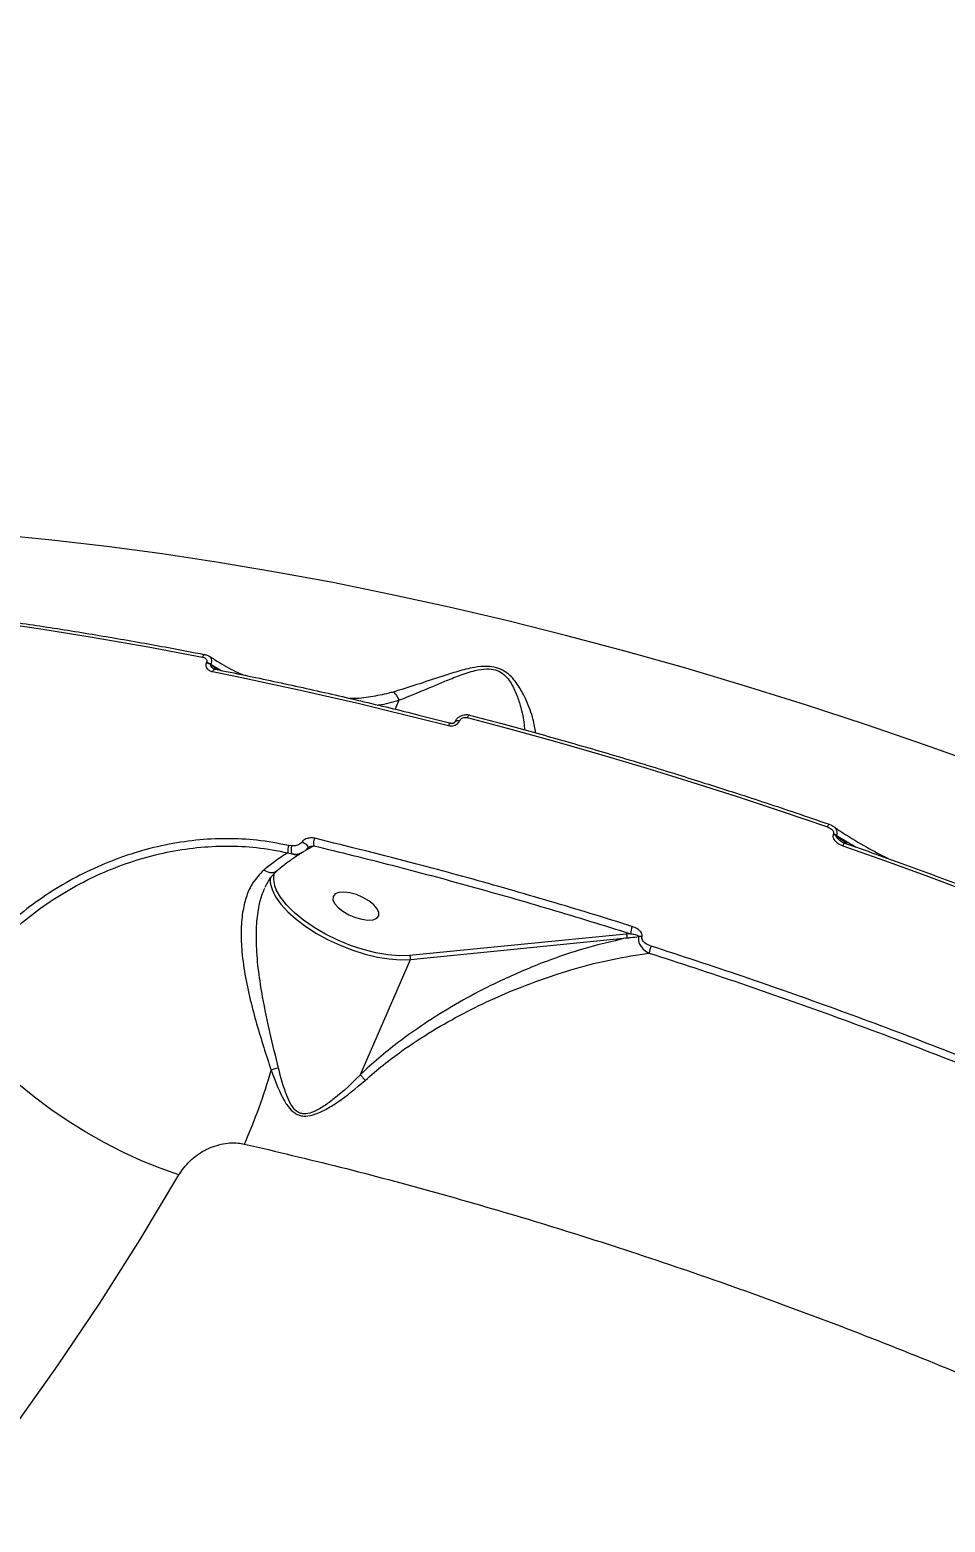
# Model space of a CAD drawing. Header units: millimetres. Extents: x -5517 to 6387, y -5295 to 6147.
# Drawn here: x 3043.3 to 3209.4, y 1982.9 to 2253.7 of the extents above; entities that cross this region are included whole.
import ezdxf

# ---------------------------------------------------------------- set-up
doc = ezdxf.new("R2010")
doc.units = ezdxf.units.MM
for name, color, linetype in [('DIKOM_ОБЪЕКТ', 7, 'Continuous'), ('DIKOM_РАЗМЕР_ЗОНА', 7, 'Continuous'), ('DIKOM_РАЗМЕР_ОБЪЕКТА', 7, 'Continuous')]:
    doc.layers.add(name, color=color, linetype=linetype)
doc.styles.add('style1', font='arial.ttf', dxfattribs={"width": 0.8})
doc.dimstyles.new('1-50', dxfattribs={"dimtxt": 300, "dimasz": 200, "dimexe": 100, "dimexo": 0, "dimgap": 100, "dimtad": 1, "dimtxsty": 'style1', "dimcen": 200, "dimclrd": 7, "dimclre": 7, "dimclrt": 7, "dimadec": 1, "dimazin": 2, "dimtfac": 1, "dimtmove": 0, "dimatfit": 2, "dimfxl": 0, "dimlwd": 25, "dimlwe": 18, "dimarcsym": 0})

# ---------------------------------------------------------------- blocks, each defined once
blk = doc.blocks.new('*D0')
at = {"layer": 'Defpoints', "color": 0, "transparency": 16777216}
for p in [(3079.07, 4135.26), (-4405.35, -2652.69), (-1397.56, -2652.69)]:
    blk.add_point(p, dxfattribs=at)
at = {"layer": 'DIKOM_РАЗМЕР_ОБЪЕКТА', "color": 7, "lineweight": 18, "transparency": 16777216}
for p, q in [((3079.07, 4135.26), (-4505.35, 4135.26)), ((-1397.56, -2652.69), (-4505.35, -2652.69))]:
    blk.add_line(p, q, dxfattribs=at)
at = {"layer": 'DIKOM_РАЗМЕР_ОБЪЕКТА', "color": 7, "lineweight": 25, "transparency": 16777216}
blk.add_line((-4405.35, 3935.26), (-4405.35, -2452.69), dxfattribs=at)
at = {"layer": 'DIKOM_РАЗМЕР_ОБЪЕКТА', "color": 7, "transparency": 16777216}
for points in [[(-4438.68, 3935.26), (-4372.02, 3935.26), (-4405.35, 4135.26)], [(-4438.68, -2452.69), (-4372.02, -2452.69), (-4405.35, -2652.69)]]:
    blk.add_solid(points, dxfattribs=at)
at = {"layer": 'DIKOM_РАЗМЕР_ОБЪЕКТА', "color": 7, "transparency": 16777216, "insert": (-4658.52, 741.29), "char_height": 300, "attachment_point": 5, "rotation": 90, "style": 'style1'}
blk.add_mtext('6800', dxfattribs=at)
blk = doc.blocks.new('*D2')
at = {"layer": 'Defpoints', "color": 0, "transparency": 16777216}
for p in [(4491.49, 3838.97), (-2445.56, 374.31), (4491.49, -4687.8)]:
    blk.add_point(p, dxfattribs=at)
at = {"layer": 'DIKOM_РАЗМЕР_ОБЪЕКТА', "color": 7, "lineweight": 18, "transparency": 16777216}
for p, q in [((4491.49, 3838.97), (4491.49, -4787.8)), ((-2445.56, 374.31), (-2445.56, -4787.8))]:
    blk.add_line(p, q, dxfattribs=at)
at = {"layer": 'DIKOM_РАЗМЕР_ОБЪЕКТА', "color": 7, "lineweight": 25, "transparency": 16777216}
blk.add_line((-2245.56, -4687.8), (4291.49, -4687.8), dxfattribs=at)
at = {"layer": 'DIKOM_РАЗМЕР_ОБЪЕКТА', "color": 7, "transparency": 16777216}
for points in [[(-2245.56, -4654.47), (-2245.56, -4721.14), (-2445.56, -4687.8)], [(4291.49, -4654.47), (4291.49, -4721.14), (4491.49, -4687.8)]]:
    blk.add_solid(points, dxfattribs=at)
at = {"layer": 'DIKOM_РАЗМЕР_ОБЪЕКТА', "color": 7, "transparency": 16777216, "insert": (1022.97, -4434.63), "char_height": 300, "attachment_point": 5, "style": 'style1'}
blk.add_mtext('6900', dxfattribs=at)
blk = doc.blocks.new('*D3')
at = {"layer": 'Defpoints', "color": 0, "transparency": 16777216}
for p in [(6386.85, 4728.17), (-4131.44, -152.69), (6386.85, -5195.35)]:
    blk.add_point(p, dxfattribs=at)
at = {"layer": 'DIKOM_РАЗМЕР_ЗОНА', "color": 7, "lineweight": 18, "transparency": 16777216}
for p, q in [((6386.85, 4728.17), (6386.85, -5295.35)), ((-4131.44, -152.69), (-4131.44, -5295.35))]:
    blk.add_line(p, q, dxfattribs=at)
at = {"layer": 'DIKOM_РАЗМЕР_ЗОНА', "color": 7, "lineweight": 25, "transparency": 16777216}
blk.add_line((-3931.44, -5195.35), (6186.85, -5195.35), dxfattribs=at)
at = {"layer": 'DIKOM_РАЗМЕР_ЗОНА', "color": 7, "transparency": 16777216}
for points in [[(-3931.44, -5162.02), (-3931.44, -5228.69), (-4131.44, -5195.35)], [(6186.85, -5162.02), (6186.85, -5228.69), (6386.85, -5195.35)]]:
    blk.add_solid(points, dxfattribs=at)
at = {"layer": 'DIKOM_РАЗМЕР_ЗОНА', "color": 7, "transparency": 16777216, "insert": (1127.71, -4942.18), "char_height": 300, "attachment_point": 5, "style": 'style1'}
blk.add_mtext('10500', dxfattribs=at)

msp = doc.modelspace()

# ---------------------------------------------------------------- linework, layer by layer
at = {"layer": 'DIKOM_ОБЪЕКТ', "color": 7, "linetype": 'Continuous', "lineweight": 15}
for p, q in [((3075.367, 2138.897), (3075.331, 2138.811)), ((3076.163, 2138.447), (3076.2, 2138.532)), ((3077.306, 2137.607), (3076.163, 2138.447)), ((3076.2, 2138.532), (3078.057, 2137.455)), ((3110.289, 2132.061), (3109.578, 2130.417)), ((3120.515, 2128.185), (3120.526, 2128.213)), ((3121.288, 2128.299), (3121.3, 2128.326)), ((3189.108, 2107.802), (3189.064, 2107.702)), ((3189.632, 2107.407), (3189.676, 2107.507)), ((3191.515, 2106.011), (3189.632, 2107.407)), ((3189.676, 2107.507), (3193.255, 2105.395)), ((3090.126, 2104.382), (3090.819, 2104.196)), ((3090.796, 2105.617), (3090.31, 2105.686)), ((3092.813, 2104.494), (3092.542, 2104.324)), ((3093.354, 2104.863), (3093.701, 2105.051)), ((3093.701, 2105.051), (3094.813, 2105.652)), ((3151.509, 2089.622), (3112.225, 2085.741)), ((3112.353, 2085.048), (3151.637, 2088.929)), ((3152.293, 2089.699), (3151.509, 2089.622)), ((3103.298, 2064.141), (3112.353, 2085.048))]:
    msp.add_line(p, q, dxfattribs=at)
at = {"layer": 'DIKOM_ОБЪЕКТ', "color": 7, "linetype": 'Continuous', "lineweight": 15, "flags": 128}
for points in [[(3216.671, 2120.028), (3205.798, 2123.925), (3194.917, 2127.658), (3184.037, 2131.225), (3173.17, 2134.622), (3162.324, 2137.845), (3151.511, 2140.891), (3140.739, 2143.758), (3130.02, 2146.444), (3119.363, 2148.945), (3108.778, 2151.259), (3098.275, 2153.384), (3087.864, 2155.318), (3077.554, 2157.06), (3067.355, 2158.607), (3057.277, 2159.959), (3047.328, 2161.113), (3037.519, 2162.07)], [(2998.414, 2150.292), (3007.568, 2149.553), (3016.842, 2148.653), (3026.229, 2147.591), (3035.724, 2146.369), (3045.32, 2144.987), (3055.01, 2143.447), (3064.787, 2141.749), (3074.646, 2139.894)], [(3075.093, 2140.339), (3075.038, 2140.341), (3074.957, 2140.313), (3074.875, 2140.252), (3074.794, 2140.159), (3074.717, 2140.039), (3074.646, 2139.894)], [(3076.913, 2137.687), (3076.875, 2137.69), (3076.793, 2137.669), (3076.708, 2137.61), (3076.623, 2137.517), (3076.542, 2137.393), (3076.467, 2137.242)], [(3076.467, 2137.242), (3081.757, 2136.169), (3087.065, 2135.052), (3092.392, 2133.891), (3097.736, 2132.688), (3103.097, 2131.441), (3108.472, 2130.152), (3113.862, 2128.82), (3119.266, 2127.446)], [(3120.514, 2128.183), (3120.518, 2128.192), (3120.59, 2128.275), (3120.711, 2128.329), (3120.875, 2128.352), (3121.071, 2128.342), (3121.288, 2128.299)], [(3120.527, 2128.213), (3120.529, 2128.219), (3120.601, 2128.302), (3120.723, 2128.356), (3120.886, 2128.379), (3121.082, 2128.369), (3121.3, 2128.326)], [(3123.081, 2129.365), (3123.032, 2129.365), (3122.968, 2129.334), (3122.898, 2129.27), (3122.827, 2129.175), (3122.755, 2129.053), (3122.686, 2128.908)], [(3122.686, 2128.908), (3130.798, 2126.746), (3138.931, 2124.491), (3147.084, 2122.145), (3155.252, 2119.708), (3163.432, 2117.181), (3171.62, 2114.566), (3179.812, 2111.864), (3188.006, 2109.075)], [(3119.663, 2127.902), (3119.628, 2127.905), (3119.562, 2127.88), (3119.489, 2127.818), (3119.414, 2127.723), (3119.338, 2127.597), (3119.266, 2127.446)], [(3092.728, 2106.367), (3092.972, 2106.247), (3093.211, 2106.093), (3093.426, 2105.919), (3093.599, 2105.739), (3093.716, 2105.566), (3093.768, 2105.416), (3093.751, 2105.299), (3093.744, 2105.289)], [(3190.83, 2105.661), (3198.363, 2102.986), (3205.89, 2100.24), (3213.407, 2097.425), (3220.913, 2094.541), (3228.404, 2091.59), (3235.878, 2088.573), (3243.332, 2085.491), (3250.762, 2082.345)], [(3086.915, 2099.982), (3086.924, 2098.954), (3087.251, 2097.718), (3087.904, 2096.407), (3088.869, 2095.052), (3090.125, 2093.679), (3091.646, 2092.321), (3093.397, 2091.005), (3095.341, 2089.761), (3097.437, 2088.615), (3099.637, 2087.592), (3101.895, 2086.716), (3104.162, 2086.003), (3106.389, 2085.471), (3108.527, 2085.13), (3110.529, 2084.988), (3112.353, 2085.048)], [(3112.225, 2085.741), (3110.353, 2085.686), (3108.29, 2085.848), (3106.087, 2086.225), (3103.796, 2086.807), (3101.474, 2087.579), (3099.176, 2088.525), (3096.957, 2089.619), (3094.872, 2090.837), (3092.97, 2092.148), (3091.298, 2093.522), (3089.896, 2094.924), (3088.798, 2096.321), (3088.03, 2097.679), (3088.014, 2097.715)], [(3106.619, 2092.965), (3106.647, 2093.555), (3106.336, 2094.239), (3105.712, 2094.961), (3104.827, 2095.664), (3103.75, 2096.289), (3102.57, 2096.787), (3101.383, 2097.117), (3100.284, 2097.252), (3099.362, 2097.182), (3098.692, 2096.912), (3098.329, 2096.463), (3098.302, 2095.873), (3098.612, 2095.189), (3099.236, 2094.466), (3100.122, 2093.764), (3101.198, 2093.138), (3102.378, 2092.641), (3103.565, 2092.311), (3104.665, 2092.175), (3105.586, 2092.246), (3106.256, 2092.516), (3106.619, 2092.965)], [(3070.349, 2045.946), (3066.99, 2047.137), (3063.594, 2048.519), (3060.19, 2050.082), (3056.811, 2051.811), (3053.487, 2053.69), (3050.248, 2055.701), (3047.124, 2057.827), (3044.143, 2060.049), (3041.333, 2062.345), (3038.719, 2064.695), (3036.325, 2067.078), (3034.173, 2069.471), (3032.283, 2071.854), (3030.671, 2074.203), (3029.352, 2076.499)], [(2945.673, 1899.988), (2956.336, 1908.971), (2966.749, 1918.198), (2976.908, 1927.663), (2986.806, 1937.361), (2996.438, 1947.288), (3005.8, 1957.437), (3014.885, 1967.803), (3023.689, 1978.38), (3032.207, 1989.162), (3040.435, 2000.145), (3048.367, 2011.32), (3055.999, 2022.683), (3063.328, 2034.227), (3070.349, 2045.946)]]:
    msp.add_lwpolyline(points, dxfattribs=at)
at = {"layer": 'DIKOM_ОБЪЕКТ', "color": 7, "linetype": 'Continuous', "lineweight": 15}
for centre, radius, start, end in [((3074.896, 2136.687), 2.169, 54.24459, 78.43555), ((3074.933, 2136.772), 2.169, 54.24459, 78.43555), ((3188.832, 2108.881), 0.849, 127.2103, 166.78134), ((3097.008, 2106.048), 2.23, 154.61522, 190.22924), ((3188.362, 2105.658), 2.161, 54.0082, 71.04899), ((3188.407, 2105.762), 2.157, 53.98907, 71.05828), ((3092.431, 2104.723), 2.329, 155.57705, 188.4151), ((3093.606, 2104.952), 2.887, 166.68237, 195.17301), ((3091.58, 2105.928), 1.891, 246.26815, 299.94285), ((3191.658, 2105.473), 0.849, 127.76352, 167.20911), ((3091.826, 2099.684), 4.29, 166.5095, 207.31832), ((3155.706, 2089.571), 3.415, 155.07519, 177.851), ((3151.045, 2089.178), 0.642, 337.19757, 43.75891), ((3154.062, 2087.631), 1.563, 78.34048, 100.51182), ((3159.477, 2085.881), 3.803, 155.59598, 175.38607), ((3111.762, 2085.297), 0.642, 337.18027, 43.77797), ((2989.154, 2092.865), 101.849, 336.06575, 344.08286), ((3090.082, 2057.339), 8.159, 101.6828, 111.45299)]:
    msp.add_arc(centre, radius, start, end, dxfattribs=at)
for points, knots in [([(2998.924, 2150.727), (3000.596, 2150.602), (3005.445, 2150.238), (3013.575, 2149.499), (3023.35, 2148.454), (3033.245, 2147.231), (3043.252, 2145.834), (3053.363, 2144.262), (3063.392, 2142.548), (3070.657, 2141.202), (3074.508, 2140.453), (3075.093, 2140.339)], [0, 0, 0, 0, 0.06885, 0.1996948, 0.3305368, 0.4613733, 0.5922059, 0.7230334, 0.8538573, 0.9777915, 1, 1, 1, 1]), ([(3074.646, 2139.894), (3074.793, 2139.851), (3075.054, 2139.775), (3075.308, 2139.542), (3075.427, 2139.288), (3075.43, 2139.064), (3075.382, 2138.935), (3075.367, 2138.897)], [0, 0, 0, 0, 0.3025634, 0.5347009, 0.725475, 0.9171505, 1, 1, 1, 1]), ([(3075.089, 2140.324), (3075.171, 2140.313), (3075.455, 2140.272), (3075.696, 2140.119), (3075.867, 2140.01)], [0, 0, 0, 0, 0.2894574, 1, 1, 1, 1]), ([(3075.331, 2138.811), (3075.309, 2138.753), (3075.234, 2138.551), (3075.242, 2138.195), (3075.44, 2137.79), (3075.841, 2137.427), (3076.246, 2137.308), (3076.467, 2137.242)], [0, 0, 0, 0, 0.0796528, 0.2757186, 0.4707511, 0.7105471, 1, 1, 1, 1]), ([(3076.2, 2138.532), (3076.227, 2138.61), (3076.318, 2138.869), (3076.345, 2139.286), (3076.212, 2139.744), (3075.983, 2139.935), (3075.861, 2140.037)], [0, 0, 0, 0, 0.1250178, 0.4116792, 0.6863811, 1, 1, 1, 1]), ([(3075.869, 2140.049), (3076.478, 2139.655), (3078.18, 2138.554), (3080.242, 2137.429), (3081.705, 2136.788), (3082.02, 2136.65)], [0, 0, 0, 0, 0.3039833, 0.8500331, 1, 1, 1, 1]), ([(3076.58, 2137.825), (3076.504, 2137.882), (3076.36, 2137.989), (3076.22, 2138.156), (3076.158, 2138.29), (3076.142, 2138.377), (3076.157, 2138.426), (3076.163, 2138.447)], [0, 0, 0, 0, 0.3484176, 0.6635829, 0.7940424, 0.9133391, 1, 1, 1, 1]), ([(3076.576, 2137.823), (3076.578, 2137.821), (3076.608, 2137.793), (3076.727, 2137.726), (3076.868, 2137.704), (3076.919, 2137.696)], [0, 0, 0, 0, 0.057051, 0.6607769, 1, 1, 1, 1]), ([(3076.912, 2137.687), (3078.733, 2137.32), (3084.014, 2136.256), (3092.812, 2134.366), (3103.324, 2131.962), (3112.283, 2129.789), (3117.742, 2128.393), (3119.663, 2127.902)], [0, 0, 0, 0, 0.129329, 0.3750779, 0.620823, 0.866565, 1, 1, 1, 1]), ([(3135.095, 2126.114), (3134.971, 2126.922), (3134.712, 2128.611), (3133.661, 2131.522), (3132.328, 2134.178), (3131.05, 2136.025), (3129.533, 2137.326), (3128.017, 2138.023), (3126.106, 2138.284), (3123.676, 2138.015), (3120.912, 2137.299), (3117.414, 2136.185), (3113.436, 2134.825), (3110.637, 2133.973), (3109.225, 2133.544)], [0, 0, 0, 0, 0.1325941, 0.2771334, 0.3581986, 0.4408103, 0.4869649, 0.526238, 0.5657501, 0.6186211, 0.6892944, 0.7618424, 0.8798174, 1, 1, 1, 1]), ([(3110.289, 2132.061), (3111.6, 2132.582), (3114.242, 2133.631), (3117.948, 2135.235), (3121.24, 2136.566), (3123.78, 2137.434), (3126.047, 2137.832), (3127.799, 2137.635), (3129.135, 2136.948), (3130.398, 2135.638), (3131.405, 2133.753), (3132.369, 2131.043), (3132.974, 2128.527), (3133.03, 2127.129), (3133.048, 2126.678)], [0, 0, 0, 0, 0.129735, 0.2615724, 0.3377754, 0.4152446, 0.4694135, 0.5086119, 0.5477857, 0.5953272, 0.6821714, 0.7714897, 0.9263066, 1, 1, 1, 1]), ([(3109.225, 2133.544), (3108.96, 2133.469), (3107.629, 2133.096), (3105.171, 2132.66), (3102.8, 2132.301), (3101.506, 2132.38), (3101.346, 2132.39)], [0, 0, 0, 0, 0.1037897, 0.5222287, 0.9407544, 1, 1, 1, 1]), ([(3110.29, 2132.064), (3110.212, 2132.276), (3110.057, 2132.699), (3109.716, 2133.168), (3109.428, 2133.427), (3109.273, 2133.516), (3109.225, 2133.544)], [0, 0, 0, 0, 0.3252736, 0.6505459, 0.8925977, 1, 1, 1, 1]), ([(3106.429, 2131.183), (3106.512, 2131.192), (3107.831, 2131.337), (3109.101, 2131.713), (3110.29, 2132.064)], [0, 0, 0, 0, 0.0628166, 1, 1, 1, 1]), ([(3110.29, 2132.064), (3110.29, 2132.064), (3110.29, 2132.063), (3110.29, 2132.062), (3110.29, 2132.061), (3110.289, 2132.061)], [0, 0, 0, 0, 0.2882946, 0.6970331, 1, 1, 1, 1]), ([(3119.266, 2127.446), (3119.412, 2127.419), (3119.724, 2127.362), (3120.223, 2127.429), (3120.687, 2127.619), (3121.072, 2127.914), (3121.216, 2128.171), (3121.288, 2128.299)], [0, 0, 0, 0, 0.1890258, 0.4045011, 0.606835, 0.8033622, 1, 1, 1, 1]), ([(3119.666, 2127.908), (3119.702, 2127.898), (3119.802, 2127.869), (3119.999, 2127.876), (3120.198, 2127.927), (3120.345, 2128.002), (3120.446, 2128.083), (3120.499, 2128.151), (3120.508, 2128.173), (3120.511, 2128.182)], [0, 0, 0, 0, 0.1233303, 0.3445312, 0.5154895, 0.6583801, 0.7816302, 0.914054, 1, 1, 1, 1]), ([(3120.542, 2128.207), (3120.555, 2128.251), (3120.633, 2128.498), (3120.971, 2128.878), (3121.55, 2129.277), (3122.283, 2129.453), (3122.839, 2129.476), (3123.08, 2129.365), (3123.081, 2129.365)], [0, 0, 0, 0, 0.0461264, 0.2607002, 0.4870114, 0.7319292, 0.999471, 1, 1, 1, 1]), ([(3121.3, 2128.326), (3121.349, 2128.414), (3121.448, 2128.588), (3121.71, 2128.788), (3122.028, 2128.92), (3122.371, 2128.967), (3122.586, 2128.927), (3122.686, 2128.908)], [0, 0, 0, 0, 0.1951736, 0.3900895, 0.5932284, 0.811095, 1, 1, 1, 1]), ([(3123.081, 2129.365), (3124.947, 2128.874), (3130.36, 2127.448), (3139.351, 2124.966), (3150.058, 2121.861), (3158.839, 2119.217), (3164.052, 2117.553), (3165.682, 2117.033)], [0, 0, 0, 0, 0.1321895, 0.3833609, 0.6345327, 0.8857019, 1, 1, 1, 1]), ([(3165.682, 2117.033), (3167.634, 2116.418), (3173.167, 2114.674), (3180.716, 2112.164), (3186.31, 2110.246), (3188.319, 2109.557)], [0, 0, 0, 0, 0.2588443, 0.7338482, 1, 1, 1, 1]), ([(3188.006, 2109.075), (3188.264, 2108.964), (3188.639, 2108.801), (3188.989, 2108.45), (3189.128, 2108.198), (3189.162, 2107.975), (3189.125, 2107.856), (3189.108, 2107.802)], [0, 0, 0, 0, 0.4299815, 0.6257813, 0.7881395, 0.9052732, 1, 1, 1, 1]), ([(3188.314, 2109.545), (3188.422, 2109.512), (3188.712, 2109.422), (3188.957, 2109.248), (3189.111, 2109.139)], [0, 0, 0, 0, 0.3736232, 1, 1, 1, 1]), ([(3189.676, 2107.507), (3189.71, 2107.613), (3189.786, 2107.844), (3189.786, 2108.237), (3189.64, 2108.651), (3189.411, 2108.981), (3189.185, 2109.096), (3189.116, 2109.131)], [0, 0, 0, 0, 0.1631799, 0.3577658, 0.6064775, 0.8801778, 1, 1, 1, 1]), ([(3189.125, 2109.144), (3189.681, 2108.763), (3191.655, 2107.409), (3194.966, 2105.443), (3197.752, 2103.995), (3199.057, 2103.318)], [0, 0, 0, 0, 0.1725912, 0.612629, 1, 1, 1, 1]), ([(3090.31, 2105.686), (3088.394, 2106.057), (3084.708, 2106.77), (3079.033, 2107.028), (3073.456, 2106.744), (3067.864, 2105.883), (3062.335, 2104.452), (3056.931, 2102.493), (3051.722, 2100.045), (3046.788, 2097.125), (3042.138, 2093.826), (3039.359, 2091.333), (3037.971, 2090.088)], [0, 0, 0, 0, 0.1070833, 0.2059744, 0.3051832, 0.4040777, 0.5033365, 0.6029168, 0.7021785, 0.8013473, 0.9008323, 1, 1, 1, 1]), ([(3092.728, 2106.367), (3092.634, 2106.255), (3092.448, 2106.031), (3091.972, 2105.772), (3091.406, 2105.615), (3090.989, 2105.616), (3090.796, 2105.617)], [0, 0, 0, 0, 0.209656, 0.4181677, 0.7298383, 1, 1, 1, 1]), ([(3094.993, 2107.004), (3094.927, 2107.019), (3094.612, 2107.086), (3094.062, 2107.096), (3093.449, 2106.938), (3092.997, 2106.692), (3092.818, 2106.476), (3092.728, 2106.367)], [0, 0, 0, 0, 0.0843158, 0.4026599, 0.6518256, 0.8254975, 1, 1, 1, 1]), ([(3152.609, 2091.01), (3151.987, 2091.205), (3148.877, 2092.182), (3140.793, 2094.67), (3128.379, 2098.308), (3112.251, 2102.748), (3101.17, 2105.481), (3094.993, 2107.004)], [0, 0, 0, 0, 0.0321572, 0.1607917, 0.4182841, 0.6757753, 1, 1, 1, 1]), ([(3189.064, 2107.702), (3189.038, 2107.618), (3188.979, 2107.43), (3189.038, 2107.077), (3189.265, 2106.664), (3189.798, 2106.141), (3190.374, 2105.826), (3190.785, 2105.678), (3190.83, 2105.661)], [0, 0, 0, 0, 0.0933742, 0.2087614, 0.3720949, 0.5793069, 0.9536603, 1, 1, 1, 1]), ([(3190.368, 2106.548), (3190.34, 2106.565), (3190.18, 2106.668), (3189.956, 2106.871), (3189.73, 2107.107), (3189.636, 2107.269), (3189.619, 2107.36), (3189.628, 2107.392), (3189.632, 2107.407)], [0, 0, 0, 0, 0.083462, 0.4905697, 0.7641852, 0.910985, 0.956197, 1, 1, 1, 1]), ([(3190.357, 2106.549), (3190.507, 2106.447), (3190.747, 2106.285), (3191.035, 2106.192), (3191.143, 2106.157)], [0, 0, 0, 0, 0.6251842, 1, 1, 1, 1]), ([(3038.89, 2089.057), (3040.249, 2090.278), (3042.972, 2092.724), (3047.526, 2095.962), (3052.358, 2098.829), (3057.459, 2101.232), (3062.749, 2103.156), (3068.162, 2104.562), (3073.635, 2105.41), (3079.092, 2105.691), (3084.646, 2105.442), (3088.252, 2104.745), (3090.126, 2104.382)], [0, 0, 0, 0, 0.0992794, 0.1988743, 0.2981533, 0.3974216, 0.4970078, 0.5962716, 0.6950877, 0.7942209, 0.8930332, 1, 1, 1, 1]), ([(3090.126, 2104.382), (3089.336, 2103.875), (3087.932, 2102.973), (3086.42, 2101.768), (3085.758, 2101.241)], [0, 0, 0, 0, 0.5623891, 1, 1, 1, 1]), ([(3092.525, 2104.284), (3092.458, 2104.243), (3091.843, 2103.878), (3090.584, 2103.007), (3089.156, 2101.95), (3088.285, 2101.206), (3088.068, 2101.021)], [0, 0, 0, 0, 0.0498888, 0.4551467, 0.8642069, 1, 1, 1, 1]), ([(3090.819, 2104.196), (3091.098, 2104.171), (3091.709, 2104.115), (3092.463, 2104.267), (3092.838, 2104.503), (3092.943, 2104.569)], [0, 0, 0, 0, 0.3753535, 0.8244329, 1, 1, 1, 1]), ([(3093.744, 2105.29), (3093.742, 2105.287), (3093.637, 2105.074), (3093.366, 2104.806), (3093.049, 2104.631), (3092.942, 2104.572)], [0, 0, 0, 0, 0.0090103, 0.6640467, 1, 1, 1, 1]), ([(3093.898, 2105.408), (3093.885, 2105.401), (3093.843, 2105.381), (3093.793, 2105.342), (3093.757, 2105.306), (3093.746, 2105.291), (3093.745, 2105.289), (3093.745, 2105.289)], [0, 0, 0, 0, 0.163653, 0.4989969, 0.7705357, 0.9720193, 1, 1, 1, 1]), ([(3093.899, 2105.406), (3093.924, 2105.421), (3094.054, 2105.497), (3094.33, 2105.578), (3094.607, 2105.635), (3094.777, 2105.649), (3094.813, 2105.652)], [0, 0, 0, 0, 0.0788962, 0.4070968, 0.8735125, 1, 1, 1, 1]), ([(3094.813, 2105.652), (3099.549, 2104.492), (3109.019, 2102.172), (3123.363, 2098.308), (3137.788, 2094.189), (3147.458, 2091.196), (3152.293, 2089.699)], [0, 0, 0, 0, 0.2493144, 0.4986296, 0.749314, 1, 1, 1, 1]), ([(3191.138, 2106.145), (3193.024, 2105.48), (3198.493, 2103.552), (3207.539, 2100.25), (3218.261, 2096.195), (3228.955, 2092.001), (3239.426, 2087.747), (3246.762, 2084.668), (3250.548, 2083.049), (3250.991, 2082.859)], [0, 0, 0, 0, 0.0939989, 0.2725943, 0.4511927, 0.6297905, 0.8083874, 0.9775858, 1, 1, 1, 1]), ([(3085.758, 2101.241), (3085.027, 2100.495), (3083.742, 2099.186), (3082.601, 2096.597), (3081.886, 2093.826), (3081.59, 2090.579), (3081.708, 2086.683), (3082.287, 2082.357), (3083.257, 2077.793), (3084.443, 2073.345), (3085.739, 2069.058), (3086.646, 2066.306), (3087.098, 2064.933)], [0, 0, 0, 0, 0.1044902, 0.1833867, 0.2623365, 0.3558365, 0.4494197, 0.5631923, 0.6770786, 0.7845057, 0.8924062, 1, 1, 1, 1]), ([(3088.066, 2101.074), (3087.952, 2100.983), (3087.683, 2100.767), (3087.079, 2100.704), (3086.435, 2100.848), (3085.991, 2101.079), (3085.794, 2101.216), (3085.758, 2101.241)], [0, 0, 0, 0, 0.2019749, 0.4782565, 0.754567, 0.9561857, 1, 1, 1, 1]), ([(3088.116, 2101.008), (3087.848, 2100.776), (3087.209, 2100.222), (3086.495, 2099.231), (3086.116, 2098.391), (3085.972, 2098.07)], [0, 0, 0, 0, 0.3093897, 0.736, 1, 1, 1, 1]), ([(3088.43, 2065.329), (3087.923, 2067.402), (3086.897, 2071.601), (3085.628, 2077.536), (3084.781, 2082.884), (3084.398, 2087.184), (3084.395, 2091.099), (3084.78, 2094.285), (3085.31, 2096.606), (3085.817, 2097.657), (3085.968, 2097.971)], [0, 0, 0, 0, 0.1908989, 0.3867155, 0.5198769, 0.6560387, 0.7634323, 0.8734895, 0.9622264, 1, 1, 1, 1]), ([(3154.378, 2089.162), (3154.388, 2089.21), (3154.419, 2089.364), (3154.37, 2089.673), (3154.141, 2090.08), (3153.586, 2090.614), (3152.996, 2090.853), (3152.609, 2091.01)], [0, 0, 0, 0, 0.0555198, 0.178386, 0.3495187, 0.5729085, 1, 1, 1, 1]), ([(3151.637, 2088.929), (3148.834, 2088.276), (3143.227, 2086.969), (3134.914, 2083.97), (3127.564, 2080.686), (3121.251, 2077.347), (3115.591, 2073.909), (3110.694, 2070.451), (3106.582, 2067.177), (3104.393, 2065.153), (3103.298, 2064.141)], [0, 0, 0, 0, 0.1801417, 0.3602673, 0.5134835, 0.6278146, 0.7423232, 0.8564289, 0.9282349, 1, 1, 1, 1]), ([(3151.637, 2088.929), (3151.874, 2088.957), (3152.587, 2089.039), (3153.3, 2089.117), (3153.777, 2089.168)], [0, 0, 0, 0, 0.3320154, 1, 1, 1, 1]), ([(3152.293, 2089.699), (3152.575, 2089.663), (3152.992, 2089.61), (3153.455, 2089.462), (3153.671, 2089.345), (3153.772, 2089.246), (3153.776, 2089.184), (3153.777, 2089.168)], [0, 0, 0, 0, 0.4939212, 0.7307702, 0.8854509, 0.9700559, 1, 1, 1, 1]), ([(3153.777, 2089.168), (3153.76, 2089.095), (3153.706, 2088.858), (3153.72, 2088.386), (3153.931, 2087.752), (3154.446, 2087.014), (3155.087, 2086.492), (3155.566, 2086.248), (3155.686, 2086.187)], [0, 0, 0, 0, 0.0635373, 0.2059405, 0.3867597, 0.5938549, 0.8977564, 1, 1, 1, 1]), ([(3156.014, 2087.452), (3155.644, 2087.602), (3155.098, 2087.823), (3154.587, 2088.317), (3154.382, 2088.686), (3154.34, 2088.974), (3154.369, 2089.118), (3154.378, 2089.162)], [0, 0, 0, 0, 0.4385552, 0.6486884, 0.8192397, 0.9451725, 1, 1, 1, 1]), ([(3222.419, 2063.364), (3216.933, 2065.556), (3205.96, 2069.94), (3189.372, 2076.111), (3172.713, 2082.004), (3161.58, 2085.636), (3156.014, 2087.452)], [0, 0, 0, 0, 0.2490993, 0.4982001, 0.7490992, 1, 1, 1, 1]), ([(3104.152, 2063.097), (3105.235, 2064.04), (3107.403, 2065.928), (3111.483, 2068.962), (3116.346, 2072.152), (3121.971, 2075.3), (3128.249, 2078.336), (3134.998, 2081.082), (3142.15, 2083.413), (3149.042, 2085.17), (3153.473, 2085.848), (3155.686, 2086.187)], [0, 0, 0, 0, 0.0661304, 0.1323029, 0.238336, 0.3447306, 0.4509765, 0.5939565, 0.7292237, 0.8647226, 1, 1, 1, 1]), ([(3155.686, 2086.187), (3161.201, 2084.388), (3172.23, 2080.789), (3188.812, 2074.928), (3205.405, 2068.759), (3216.433, 2064.353), (3221.947, 2062.151)], [0, 0, 0, 0, 0.2491006, 0.4982005, 0.7490996, 1, 1, 1, 1]), ([(3087.098, 2064.933), (3087.723, 2063.244), (3088.587, 2060.907), (3090.091, 2058.379), (3091.156, 2057.243), (3092.286, 2056.682), (3093.524, 2056.553), (3095.154, 2056.917), (3097.033, 2057.805), (3100.22, 2059.764), (3102.485, 2061.684), (3104.152, 2063.097)], [0, 0, 0, 0, 0.2311256, 0.3196823, 0.3914241, 0.4367163, 0.4822453, 0.5456927, 0.6388384, 0.7342136, 1, 1, 1, 1]), ([(3103.297, 2064.131), (3103.295, 2064.129), (3101.808, 2062.573), (3099.654, 2060.61), (3096.748, 2058.414), (3095.039, 2057.438), (3093.554, 2056.965), (3092.442, 2057.043), (3091.465, 2057.595), (3090.616, 2058.738), (3089.466, 2061.297), (3088.867, 2063.63), (3088.43, 2065.329)], [0, 0, 0, 0, 0.0003151, 0.2742192, 0.3691408, 0.4635405, 0.5235441, 0.5648633, 0.6061844, 0.6747253, 0.7630185, 1, 1, 1, 1]), ([(3103.298, 2064.141), (3103.298, 2064.139), (3103.297, 2064.136), (3103.296, 2064.133), (3103.297, 2064.131), (3103.297, 2064.131)], [0, 0, 0, 0, 0.3939173, 0.7835751, 1, 1, 1, 1]), ([(3103.297, 2064.131), (3103.407, 2063.985), (3103.61, 2063.716), (3103.944, 2063.327), (3104.123, 2063.128), (3104.152, 2063.097)], [0, 0, 0, 0, 0.4994908, 0.9205297, 1, 1, 1, 1]), ([(3070.349, 2045.946), (3070.955, 2046.813), (3072.152, 2048.524), (3074.873, 2050.474), (3077.942, 2051.654), (3080.509, 2051.866), (3081.869, 2051.615), (3082.246, 2051.545)], [0, 0, 0, 0, 0.2385221, 0.4713415, 0.6968044, 0.9159929, 1, 1, 1, 1]), ([(3082.246, 2051.545), (3088.037, 2050.183), (3099.626, 2047.458), (3117.181, 2042.761), (3134.806, 2037.638), (3152.708, 2031.979), (3170.85, 2025.782), (3189.19, 2019.042), (3207.435, 2011.862), (3226.053, 2004.043), (3244.983, 1995.557), (3264.147, 1986.391), (3283.151, 1976.714), (3301.92, 1966.538), (3320.38, 1955.889), (3338.104, 1945.013), (3355.049, 1933.957), (3371.192, 1922.767), (3386.816, 1911.249), (3401.842, 1899.43), (3416.202, 1887.344), (3429.568, 1875.269), (3441.919, 1863.248), (3453.258, 1851.319), (3463.779, 1839.28), (3473.41, 1827.167), (3482.094, 1815.024), (3489.143, 1803.9), (3494.79, 1793.802), (3499.286, 1784.682), (3503.109, 1775.673), (3506.24, 1766.81), (3508.67, 1758.132), (3510.386, 1749.637), (3511.446, 1741.31), (3511.548, 1735.938), (3511.599, 1733.251)], [0, 0, 0, 0, 0.0277654, 0.0555639, 0.0833624, 0.1111276, 0.1400315, 0.168973, 0.1979143, 0.2268181, 0.2582449, 0.2896958, 0.3211227, 0.3534673, 0.3858386, 0.4181831, 0.449506, 0.480853, 0.5121759, 0.5444126, 0.5766757, 0.6089124, 0.640161, 0.6714335, 0.7026821, 0.7348412, 0.7670266, 0.7991857, 0.8241464, 0.8491071, 0.8742669, 0.8994269, 0.9244695, 0.9495121, 0.974756, 1, 1, 1, 1])]:
    msp.add_open_spline(points, degree=3, knots=knots, dxfattribs=at)

# ---------------------------------------------------------------- dimensions: what is measured, and where the dimension line sits
at = {"layer": 'DIKOM_РАЗМЕР_ЗОНА'}
dim = msp.add_linear_dim(base=(6386.855, -5195.352), p1=(-4131.439, -152.689), p2=(6386.855, 4728.173), text='10500', dimstyle='1-50', dxfattribs=at)
dim.commit()
dim.dimension.update_dxf_attribs({"geometry": '*D3', "text_midpoint": (1127.708, -5195.352), "dimtype": 160})
at = {"layer": 'DIKOM_РАЗМЕР_ОБЪЕКТА'}
dim = msp.add_linear_dim(base=(-4405.349, -2652.689), p1=(3079.071, 4135.263), p2=(-1397.558, -2652.689), angle=90, text='6800', dimstyle='1-50', dxfattribs=at)
dim.commit()
dim.dimension.update_dxf_attribs({"geometry": '*D0', "text_midpoint": (-4405.349, 741.287), "dimtype": 160})
dim = msp.add_linear_dim(base=(4491.49, -4687.804), p1=(-2445.558, 374.311), p2=(4491.49, 3838.967), text='6900', dimstyle='1-50', dxfattribs=at)
dim.commit()
dim.dimension.update_dxf_attribs({"geometry": '*D2', "text_midpoint": (1022.966, -4687.804), "dimtype": 160})

doc.saveas('drawing.dxf')
